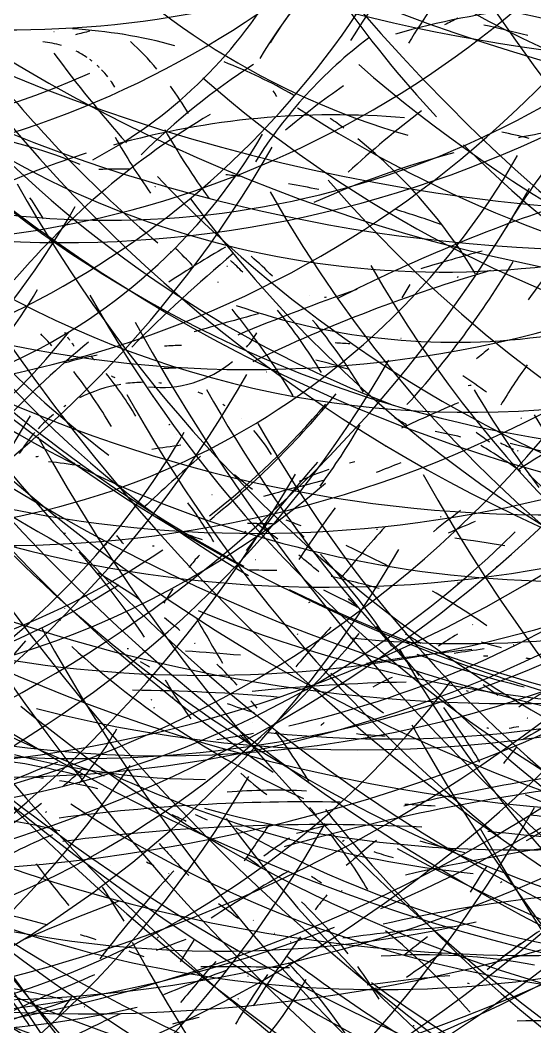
# Model space of a CAD drawing. Extents: x -1.31 to 1.29, y 0 to 2.6.
# Drawn here: x -0.4439 to -0.2148, y 1.565 to 2.0132 of the extents above; entities that cross this region are included whole.
import ezdxf

# ---------------------------------------------------------------- set-up
doc = ezdxf.new("R2010")
doc.units = 0

msp = doc.modelspace()

# ---------------------------------------------------------------- linework, layer by layer
at = {"layer": 'drawinglayer'}
for centre, radius, start, end in [((0.355761567564, 2.95352821011), 0.967067596164, 208.578924362, 333.68070659), ((0.100546888598, 2.91805831646), 0.925441770563, 216.485741935, 333.128432572), ((0.179291518188, 2.92835484551), 0.984033051492, 208.177853905, 333.450033782), ((0.395701840367, 2.89090625945), 0.902503595541, 208.86540326, 295.685583364), ((-0.0192372873593, 2.82883394557), 0.819874866026, 235.221461836, 332.581830835), ((0.43285728681, 2.84535969147), 0.922180592325, 208.86540326, 333.65899149), ((0.0294605314988, 2.82344750511), 0.86259996519, 223.819601712, 332.803966572), ((-0.0469756236087, 2.79002958878), 0.793162518436, 230.0075459, 332.447357641), ((0.352610316682, 2.84239165285), 0.968899718769, 208.521628582, 333.681623323), ((0.176506691828, 2.79629544809), 0.870441449942, 208.578924362, 333.074689131), ((-0.114727517565, 2.72689464379), 0.733252109231, 236.138194308, 332.135152938), ((0.177972389912, 2.76240117989), 0.834348634611, 210.698868204, 332.959811093), ((-0.136236636956, 2.74928318203), 0.822110055605, 208.177853905, 332.389317016), ((0.358216611856, 2.76060569973), 0.895614814543, 208.80810748, 333.45318505), ((0.378846312395, 2.72942297299), 0.803019338054, 209.151882157, 259.829769953), ((0.346234530015, 2.68131143336), 0.841750409937, 208.979994819, 333.259811794), ((-0.178851808763, 2.6334563909), 0.722699083023, 224.679038405, 331.989564362), ((-0.0669091175581, 2.62755695611), 0.738491979883, 208.578924362, 332.234675707), ((0.420288925735, 2.66779036853), 0.891474217455, 208.922699039, 333.539816269), ((-0.448870038383, 2.46596374229), 0.457114590108, 230.695095254, 330.640306051), ((0.483423870725, 2.61132434983), 0.859045647335, 209.151882157, 333.536550409), ((0.243855518811, 2.87749512197), 0.899792054084, 228.460559853, 295.166540898), ((0.343229848941, 2.56632741863), 0.839698432619, 208.979994819, 333.248295342), ((-0.424466165276, 2.4201973196), 0.506068906131, 208.693515921, 330.84422173), ((-0.0202632760184, 2.43335195991), 0.548574150582, 236.825743662, 331.699705014), ((0.104724128139, 2.4478257285), 0.603977538177, 228.80433453, 332.09263947), ((-0.0223152533368, 2.48978133617), 0.703828220184, 208.750811701, 332.198292887), ((-0.576055989667, 2.36798182534), 0.424905874701, 210.641572424, 330.300427487), ((-0.508157525902, 2.3559264586), 0.442127827194, 208.750811701, 330.482398882), ((0.000952703754935, 2.40117988696), 0.550662770353, 228.689742971, 331.743249806), ((-0.302263587479, 1.74784496579), 0.410908457994, 108.506536783, 148.174009221), ((-0.342277145187, 2.37171935546), 0.514093603144, 208.80810748, 331.019203041), ((-0.0251733646016, 2.49802588789), 0.811630314301, 208.407037023, 332.544875057), ((-0.404459386422, 2.31719538672), 0.393136868719, 213.047995164, 330.513911561), ((0.480272619844, 2.50018779257), 0.86087776994, 209.151882157, 333.537409846), ((-0.20827569781, 2.39689272006), 0.603977538177, 219.866192926, 331.550506804), ((-0.255654388392, 2.29667561353), 0.395665197915, 219.293235131, 330.792025275), ((-0.129347855959, 2.34328481262), 0.522997719007, 215.167939006, 331.427034399), ((-0.540952520543, 2.30766834917), 0.46147504191, 208.636220141, 330.485034488), ((0.06295173273, 2.39524380972), 0.667112483167, 209.037290598, 332.224878129), ((-0.222786108846, 2.41543380083), 0.706539761641, 233.846363127, 331.859846718), ((-0.104540915878, 1.88913826113), 0.223995309766, 120.252171583, 149.117155048), ((-0.144407903777, 1.88045399998), 0.224838086165, 118.18952352, 149.041008957), ((-0.112345758178, 1.86546723707), 0.259721700576, 126.153636873, 147.995418277), ((-0.14462775849, 2.42514405064), 0.765277612378, 218.491094218, 332.188380717), ((-0.339528961278, 2.33328142319), 0.548574150582, 225.767658216, 331.13637291), ((0.00403066973242, 2.42437455915), 0.741643230765, 208.693515921, 287.82901419), ((0.0533147678243, 1.80749887782), 0.37858981523, 137.154426539, 148.934496103), ((-0.179731227614, 2.28245834211), 0.333336386871, 221.69965787, 254.050688449), ((0.00414059708876, 2.46764929509), 0.514093603144, 232.872334876, 262.782851725), ((-0.451544937387, 2.29843445123), 0.519150261536, 208.578924362, 330.837632715), ((-0.307173676062, 2.31140587928), 0.550662770353, 212.761516266, 331.201346324), ((-0.61617947473, 2.2319650431), 0.387823713163, 211.672896456, 330.104475921), ((0.0500535895862, 2.38659619102), 0.762675998278, 208.693515921, 332.512732125), ((-0.507644531572, 2.13376327144), 0.206480217656, 297.731157284, 329.721281747), ((-0.504126856169, 2.36475728956), 0.730650495131, 207.834079228, 331.438780034), ((-0.0167822430677, 2.40242573033), 0.827606423422, 208.349741244, 332.611395457), ((-0.0429815963284, 2.33155922794), 0.637212242243, 208.922699039, 241.782344252), ((0.102342368751, 2.30609272373), 0.493097478083, 214.70957277, 222.954664625), ((-0.199041799877, 2.25647884356), 0.493097478083, 236.424673205, 331.20736238), ((-0.180244221943, 1.67115231351), 0.349422423349, 96.2452399669, 106.031530995), ((-0.0809431767174, 1.67126224087), 0.381741066112, 116.126875458, 117.116660049), ((-0.309592077902, 1.7472220441), 0.286727187783, 114.561096395, 114.579889411), ((-0.434322984894, 1.78474391506), 0.224984655973, 74.70202687, 86.4928680402), ((-0.319229042808, 1.62102543902), 0.398376739371, 103.579099745, 104.531584783), ((-0.319229042808, 1.62102543902), 0.398376739371, 75.2749846651, 78.1714582069), ((-0.437071168803, 1.96256973517), 0.0410029039143, 73.5561112797, 85.4473919514), ((-0.492364629041, 1.89877522604), 0.143308630214, 49.0032654766, 49.0335176481), ((-0.492364629041, 1.89877522604), 0.143308630214, 40.2672633826, 47.0564694803), ((-0.165220816577, 1.84164964319), 0.20497787712, 127.070369345, 148.061709494), ((-0.362320566492, 2.26637230563), 0.544873262919, 235.794419631, 331.083374314), ((-0.437071168803, 1.96256973517), 0.0410029039143, 55.7944196307, 63.6590675098), ((-0.522154942609, 2.28040636479), 0.600643075035, 208.235149685, 330.976059319), ((-0.538607403607, 2.26300120004), 0.300944459203, 242.784504731, 294.69448097), ((-0.0126782884311, 2.34918424741), 0.571145901084, 218.319206879, 229.637300573), ((0.0296803862114, 2.33621281936), 0.569460348287, 216.371150376, 221.540261012), ((-0.437071168803, 1.96256973517), 0.0410029039143, 51.8983066238, 53.8202935476), ((-0.434322984894, 1.78474391506), 0.224984655973, 60.0916030942, 68.8374027664), ((0.196000476352, 2.38699925799), 0.877586728104, 208.578924362, 333.130094149), ((-0.437071168803, 1.96256973517), 0.0410029039143, 45.996841334, 47.9337251604), ((-0.437071168803, 1.96256973517), 0.0410029039143, 38.1473195407, 44.0155532784), ((-0.171633245697, 1.73311470004), 0.310031787327, 122.887777441, 134.77854245), ((-0.0945741689034, 2.31987028572), 0.512041625826, 255.160393106, 320.194998966), ((-0.437071168803, 1.96256973517), 0.0410029039143, 30.3550935269, 35.2154372072), ((-0.292993047095, 2.25952016709), 0.571145901084, 255.446872004, 331.29330605), ((-0.492364629041, 1.89877522604), 0.143308630214, 30.5269808654, 36.3661083472), ((-0.479503128349, 1.8903841045), 0.174198217345, 30.6415724244, 31.6296954379), ((-0.0809431767174, 1.67126224087), 0.381741066112, 125.007721282, 129.89797336), ((0.0309628720354, 1.76616619184), 0.30123759882, 134.346933343, 149.1286715), ((-0.214504914669, 2.31488691223), 0.718118776509, 208.349741244, 331.91221506), ((0.164121543014, 2.41001071792), 0.964905691489, 208.235149685, 333.362543127), ((-0.0144004836804, 1.64088564807), 0.41603840129, 127.070369345, 132.944561844), ((-0.77311909713, 2.20928336524), 0.508633877779, 208.063262346, 330.20548838), ((-0.243745591455, 2.27410386303), 0.435495543362, 237.398701457, 315.501844371), ((-0.180244221943, 1.67115231351), 0.349422423349, 120.825129378, 139.624963256), ((-0.304132352537, 1.60611196101), 0.36488553814, 85.0725629619, 105.596083071), ((-0.434322984894, 1.78474391506), 0.224984655973, 53.2734053321, 55.181068311), ((-0.415268909795, 2.3091706897), 0.738345410075, 207.948670787, 331.623845402), ((0.0951238056851, 2.36922766872), 0.88810311186, 224.965517303, 332.997225237), ((-0.502294733564, 1.74172567628), 0.223995309766, 67.6546459899, 91.1802357622), ((-0.0793309088244, 2.13621831573), 0.345868105494, 209.782135732, 215.826496696), ((-0.304132352537, 1.60611196101), 0.36488553814, 76.2490129169, 78.1991320684), ((-0.138288614274, 1.53792035763), 0.43113509156, 97.3338597777, 101.212039206), ((-0.0945741689034, 2.31987028572), 0.512041625826, 224.449855287, 249.024874557), ((-0.552788032575, 2.08861977044), 0.250890869617, 293.4912696, 329.779436963), ((-0.108461658254, 2.12885318285), 0.337770123577, 209.782135732, 214.781880044), ((-0.434322984894, 1.78474391506), 0.224984655973, 30.8707555425, 51.2883930509), ((-0.304132352537, 1.60611196101), 0.36488553814, 107.589804311, 142.295576835), ((0.295045024413, 2.38934437493), 0.907670181289, 208.636220141, 327.316577881), ((-0.138288614274, 1.53792035763), 0.43113509156, 105.126085791, 113.918581524), ((0.102342368751, 2.30609272373), 0.493097478083, 224.965517303, 296.109113766), ((-0.511491989044, 2.11888643588), 0.333336386871, 264.041238931, 330.122982457), ((-0.397717175233, 1.53081172192), 0.41603840129, 89.5989295434, 91.5325475104), ((-0.10267215082, 2.21455987835), 0.497128147816, 213.277178282, 232.623499305), ((0.0296803862114, 2.33621281936), 0.569460348287, 223.590418594, 247.309610806), ((-0.397717175233, 1.53081172192), 0.41603840129, 82.7807317814, 83.7433008772), ((0.131399833277, 2.31910079423), 0.578107966985, 220.725629619, 306.616815954), ((-0.729148154595, 2.22749466394), 0.587964786604, 221.69965787, 330.551096522), ((-0.636039683776, 2.23753469582), 0.618341379405, 232.815039096, 330.825199531), ((-0.455172540146, 2.24116229858), 0.565063254033, 212.417741589, 326.802921218), ((0.103111860246, 2.24691516356), 0.628161556571, 209.209177937, 313.829094088), ((-0.513983675788, 1.7143171221), 0.259721700576, 59.8719883713, 59.9197157556), ((0.158258750676, 2.21434002363), 0.563927338017, 209.495656834, 297.437229935), ((-0.397717175233, 1.53081172192), 0.41603840129, 77.9678863023, 79.857386519), ((0.0712695693596, 2.26992662349), 0.715480519956, 240.951039787, 332.395447664), ((-0.547108452498, 1.85802881929), 0.13180290025, 30.4123893064, 35.2526794639), ((0.095746727371, 2.27674211958), 0.576935408518, 216.485741935, 287.965951103), ((0.0312560116523, 1.23096653628), 0.73808891291, 108.334649444, 116.901113327), ((-0.769711349083, 2.13354341673), 0.405155593012, 211.329121779, 329.871052915), ((0.133378525691, 2.29165559759), 0.753918452223, 208.86540326, 246.353000471), ((-0.397717175233, 1.53081172192), 0.41603840129, 70.1756602885, 73.0689252665), ((-0.616765753964, 2.24149208065), 0.675686816962, 207.834079228, 331.051002198), ((0.106079898867, 2.3412328353), 0.926614329031, 208.235149685, 333.141381418), ((0.257559795902, 2.36658941216), 0.995978490881, 208.292445464, 333.616535317), ((0.0712695693596, 2.26992662349), 0.715480519956, 208.86540326, 235.766401995), ((-0.27972847943, 2.18920330148), 0.496028874252, 263.754760033, 326.944785568), ((0.0815294559512, 1.67987321712), 0.36488553814, 139.217074602, 145.093157861), ((-0.507754458928, 2.25153211253), 0.730357355514, 207.834079228, 331.431159695), ((-0.469609666279, 2.2137537444), 0.637029029983, 208.177853905, 331.191606041), ((-0.579390452809, 2.2432142759), 0.687265831829, 252.238308351, 331.157916123), ((0.040563194489, 1.44103771424), 0.609070839021, 129.763270982, 135.541149276), ((0.383060194388, 2.30631257844), 0.885757994925, 208.86540326, 333.461378346), ((-0.138288614274, 1.53792035763), 0.43113509156, 119.793805347, 123.727561681), ((-0.458103936315, 1.53685772652), 0.381741066112, 77.6854181093, 77.7387031842), ((-0.591042752581, 1.68522301512), 0.313073110853, 44.3352637281, 46.2446455803), ((-0.0103331714958, 1.07039931112), 0.870331522585, 105.183381571, 107.048473786), ((-0.0268955598509, 2.21155519727), 0.653664703242, 230.408616356, 332.027723352), ((-0.502294733564, 1.74172567628), 0.223995309766, 45.3092919798, 47.2225126493), ((-0.513983675788, 1.7143171221), 0.259721700576, 45.3665877593, 48.2444401727), ((-0.564220477634, 2.10844333703), 0.395665197915, 317.670088555, 329.182128462), ((-0.458103936315, 1.53685772652), 0.381741066112, 73.8028842021, 73.8425901773), ((-0.0452167859073, 1.25068017552), 0.677995291445, 106.214705602, 115.794559937), ((0.170973681559, 2.16527578026), 0.527944450043, 209.667544173, 280.963089044), ((-0.51072249755, 1.42447532589), 0.496761723295, 71.8146060614, 71.8372378944), ((0.0862563322738, 1.29578703407), 0.690014015738, 119.067180271, 119.106255993), ((-0.547401592115, 2.23431016004), 0.731786411147, 207.776783449, 331.364180929), ((-0.645383509064, 2.01617764261), 0.242719602796, 315.951215169, 329.57815689), ((-0.0103331714958, 1.07039931112), 0.870331522585, 109.022198798, 112.757081482), ((-0.580159944303, 2.07385286223), 0.357520405266, 328.957357119, 330.073249721), ((-0.145433892436, 2.28531645338), 0.578107966985, 223.132052358, 241.552072514), ((-0.0572355102003, 2.23130547896), 0.739884393064, 233.216109553, 332.25581785), ((0.104137848905, 2.18117860447), 0.592911517639, 209.323769496, 262.076967722), ((-0.458103936315, 1.53685772652), 0.381741066112, 67.9888522718, 67.998420667), ((-0.103111860246, 0.996821267279), 0.916171230179, 102.904499237, 102.94884617), ((0.00784148475216, 2.30554308694), 0.928812876158, 208.063262346, 332.984849348), ((-0.103111860246, 0.996821267279), 0.916171230179, 104.839606894, 106.70005815), ((-0.591042752581, 1.68522301512), 0.313073110853, 30.8707555425, 39.5168605584), ((-0.25059773, 2.16498264064), 0.295228236674, 250.805913863, 278.261879518), ((-0.502294733564, 1.74172567628), 0.223995309766, 30.7561639835, 39.47434709), ((-0.417027747497, 2.20745124264), 0.522997719007, 225.595770877, 321.539043362), ((-0.585070032887, 2.14222767788), 0.488993523447, 258.598139877, 327.344652813), ((-0.109231149749, 2.16655826608), 0.463453734324, 218.433798438, 239.824604762), ((-0.513983675788, 1.7143171221), 0.259721700576, 30.8707555425, 39.544247941), ((-0.666452919029, 2.06938248308), 0.312670043879, 229.491883884, 321.383829096), ((0.0802469701272, 2.32353453093), 0.995062429578, 208.005966567, 333.323295518), ((-0.592838232735, 1.72021655689), 0.220257779651, 42.2153198861, 44.0871730028), ((-0.381228071783, 1.89925157792), 0.0496138801609, 210.183206188, 211.139759227), ((-0.381228071783, 1.89925157792), 0.0496138801609, 320.248398633, 329.457893049), ((-0.380128798219, 2.19777763528), 0.512041625826, 234.820391379, 320.552467335), ((-0.138288614274, 1.53792035763), 0.43113509156, 129.648679423, 143.460686511), ((-0.381228071783, 1.89925157792), 0.0496138801609, 213.105290944, 215.067843279), ((-0.381228071783, 1.89925157792), 0.0496138801609, 217.05869973, 219.000224514), ((-0.325824684188, 1.45924901294), 0.41083517309, 85.9892954341, 86.911299118), ((-0.458103936315, 1.53685772652), 0.381741066112, 61.2183818941, 61.2375186844), ((-0.365618387182, 1.64902027244), 0.219451645704, 91.6615776059, 93.6398862809), ((-0.365618387182, 1.64902027244), 0.219451645704, 86.7341405678, 86.7343124551), ((0.0240008061339, 1.54818024422), 0.41083517309, 129.133017407, 130.115525435), ((-0.696060020337, 2.09968579097), 0.479393200993, 264.327717828, 330.254533567), ((0.303802570468, 2.30836455576), 0.935811584511, 208.578924362, 302.735256075), ((-0.365618387182, 1.64902027244), 0.219451645704, 101.573747462, 105.524234163), ((-0.524243562379, 1.75905755613), 0.15312880738, 42.1580241066, 43.1148636244), ((-0.381228071783, 1.89925157792), 0.0496138801609, 263.640168474, 310.067225092), ((-0.365618387182, 1.64902027244), 0.219451645704, 72.0091252329, 75.9184735648), ((-0.798035964567, 2.11588175481), 0.524353489736, 218.777573115, 330.210415817), ((-0.592838232735, 1.72021655689), 0.220257779651, 30.5842766449, 38.3013878918), ((-0.524243562379, 1.75905755613), 0.15312880738, 30.5269808654, 39.2353090978), ((-0.365288605113, 1.61047241281), 0.2479961159, 91.6615776059, 93.6346150692), ((-0.365288605113, 1.61047241281), 0.2479961159, 82.8102391078, 82.8380275609), ((-0.0169288128762, 1.71479347398), 0.2479961159, 144.259103199, 149.20401545), ((-0.388226780136, 1.78668596502), 0.0652602072131, 99.5683951787, 116.649011897), ((-0.381228071783, 1.89925157792), 0.0496138801609, 243.701237203, 245.679373991), ((-0.388226780136, 1.78668596502), 0.0652602072131, 90.6302535746, 97.5872790105), ((-0.388226780136, 1.78668596502), 0.0652602072131, 83.640168474, 84.6340783613), ((-0.458103936315, 1.53685772652), 0.381741066112, 54.4766167019, 56.3889779347), ((0.199041799877, 2.17949305168), 0.682172530986, 209.209177937, 231.014576521), ((-0.388226780136, 1.78668596502), 0.0652602072131, 66.8525050767, 68.7853209028), ((0.177019686157, 2.15157150316), 0.617352033198, 209.381065275, 246.707317571), ((-0.608154777718, 2.09624140047), 0.393979645118, 309.133017407, 320.712265264), ((-0.19354543206, 0.942956862673), 0.90891602466, 93.1281203783, 93.2085636527), ((0.119564321244, 2.05637441258), 0.416771250332, 209.896727291, 217.064773083), ((-0.0689977373286, 2.18275422991), 0.724751060341, 236.310081646, 332.186203478), ((-0.416441468263, 1.08355395143), 0.762932495443, 87.6198187275, 87.65087304), ((-0.580159944303, 2.07385286223), 0.357520405266, 308.101693376, 319.628744778), ((-0.388226780136, 1.78668596502), 0.0652602072131, 56.9976310005, 57.9430113624), ((0.0909465661442, 1.04823062759), 0.864212233083, 113.147494923, 114.985371643), ((0.338796112236, 2.26648223299), 0.959152826507, 208.578924362, 333.627707994), ((-0.388226780136, 1.78668596502), 0.0652602072131, 128.731946951, 136.876140938), ((-0.388226780136, 1.78668596502), 0.0652602072131, 122.715890102, 123.710372947), ((0.22077077398, 2.08752049687), 0.50240466092, 209.839431511, 312.807395748), ((-0.868132975459, 2.08484559787), 0.495259382758, 218.662981556, 329.980201375), ((-0.19354543206, 0.942956862673), 0.90891602466, 101.659920314, 101.688339021), ((-0.388226780136, 1.78668596502), 0.0652602072131, 49.0908134277, 49.0998661608), ((0.167162866539, 2.11939943021), 0.580416441468, 209.495656834, 249.845407415), ((-0.5480245138, 1.98085431877), 0.295228236674, 323.628849624, 329.931499962), ((-0.108461658254, 2.12885318285), 0.337770123577, 240.034307315, 241.072678727), ((-0.365618387182, 1.64902027244), 0.219451645704, 57.3205500138, 57.3414056775), ((0.0283246154833, 1.43008162106), 0.457554299534, 117.387382607, 123.185944677), ((-0.458103936315, 1.53685772652), 0.381741066112, 51.5637565672, 51.6118277262), ((-0.100693458406, 2.20477634363), 0.811666956753, 214.365798093, 332.416131441), ((-0.242609675439, 2.10642800216), 0.578840816027, 227.944897837, 331.407954905), ((-0.674697470755, 2.00602768337), 0.351291188406, 307.815214479, 329.875120915), ((-0.388226780136, 1.78668596502), 0.0652602072131, 138.873299925, 149.082834876), ((-0.135833569983, 2.09624140047), 0.517757848355, 236.539264764, 329.350749941), ((-0.538717330964, 1.56587854859), 0.310031787327, 57.9512619547, 57.9716592522), ((-0.388226780136, 1.78668596502), 0.0652602072131, 30.4696850859, 42.2365193245), ((-0.416441468263, 1.08355395143), 0.762932495443, 77.2230411686, 78.1017292432), ((-0.365618387182, 1.64902027244), 0.219451645704, 53.4452926707, 55.3677379607), ((-0.811520386944, 2.09048853549), 0.564183835182, 207.834079228, 330.316985967), ((-0.564220477634, 2.10844333703), 0.395665197915, 225.538475098, 310.377080668), ((0.286763830236, 2.22698166961), 0.82566437346, 208.922699039, 322.988053626), ((-0.0793309088244, 2.13621831573), 0.345868105494, 244.15960344, 245.221007755), ((-0.638348158259, 2.1217811896), 0.615519910592, 218.834868895, 330.811563136), ((-0.259685058124, 0.994915859769), 0.836657109094, 97.7349302343, 98.6275984791), ((0.0240008061339, 1.54818024422), 0.41083517309, 137.956567452, 137.962182439), ((-0.365288605113, 1.61047241281), 0.2479961159, 54.4766167019, 59.3262460714), ((-0.416441468263, 1.08355395143), 0.762932495443, 75.2514360998, 75.2749846651), ((-0.226780136127, 2.07638119143), 0.54403048652, 232.127489742, 331.322985263), ((-0.19354543206, 0.942956862673), 0.90891602466, 105.460292073, 105.527156248), ((-0.480345904748, 1.3882725832), 0.43113509156, 81.5775204116, 83.4627234449), ((-0.0452167859073, 1.25068017552), 0.677995291445, 123.520265551, 123.575326795), ((0.0862563322738, 1.29578703407), 0.690014015738, 130.680003454, 133.518665554), ((0.141842932129, 1.41886903072), 0.602951549518, 138.758708366, 143.560839534), ((-0.261627108086, 1.68284125574), 0.137848904849, 103.980170201, 104.964740876), ((-0.000512994329581, 1.1055394227), 0.761540082262, 111.084846861, 111.975223274), ((-0.619587222777, 2.12625156875), 0.673414984931, 207.834079228, 331.038167944), ((0.254225332759, 2.25515971529), 0.997517473869, 208.292445464, 333.616076951), ((-0.538717330964, 1.56587854859), 0.310031787327, 50.2367290179, 52.1555646738), ((-0.261627108086, 1.68284125574), 0.137848904849, 108.964903019, 114.939592315), ((0.436521532021, 2.20386028233), 0.80364225974, 209.266473716, 328.279949118), ((-0.365618387182, 1.64902027244), 0.219451645704, 30.9853471015, 47.5629068754), ((-0.0565393036102, 2.20411677949), 0.859118932239, 235.049574497, 332.647148024), ((-0.108351730898, 0.998763317241), 0.833908925185, 103.922874422, 105.809968216), ((-0.538424191347, 1.50234053663), 0.349422423349, 58.989576071, 59.0029832834), ((-0.354222584575, 2.09587497595), 0.497128147816, 216.829516612, 283.168289005), ((-0.164854392056, 2.1400657732), 0.725703764096, 232.929630655, 332.023655351), ((-0.125537040939, 2.16333373029), 0.78231635261, 237.05492678, 332.277074584), ((-0.534063739545, 1.67653875397), 0.20497787712, 30.6415724244, 36.4527395658), ((-0.261627108086, 1.68284125574), 0.137848904849, 121.913749189, 121.941079276), ((-0.655643395656, 2.1252255801), 0.682502313055, 216.657629273, 331.002128898), ((0.0240008061339, 1.54818024422), 0.41083517309, 142.884004491, 146.812718796), ((0.0283246154833, 1.43008162106), 0.457554299534, 127.127665124, 129.044151653), ((0.0889678737301, 2.19176827313), 0.881763967645, 208.349741244, 332.966285516), ((-0.345428396068, 1.09623223986), 0.692835484551, 88.8540844097, 89.7697855579), ((-0.538424191347, 1.50234053663), 0.349422423349, 53.2161095526, 55.1312782786), ((-0.480345904748, 1.3882725832), 0.43113509156, 67.998420667, 68.9465512264), ((-0.10717917243, 0.858532653005), 0.945375264513, 99.084188546, 99.1100289426), ((0.0832516512005, 1.03082546284), 0.82566437346, 113.147494923, 114.064227395), ((-0.530106354717, 2.09470241749), 0.435495543362, 279.339212061, 314.749035124), ((-0.345428396068, 1.09623223986), 0.692835484551, 96.486627086, 96.5317188645), ((-0.636369465845, 1.59039234906), 0.304718631771, 38.4910942177, 39.3953935058), ((-0.524646629352, 1.31513424878), 0.493976896934, 70.8632096426, 71.7658473531), ((-0.000512994329581, 1.1055394227), 0.761540082262, 116.767041202, 116.814424812), ((-0.538717330964, 1.56587854859), 0.310031787327, 44.4498552871, 45.4042883822), ((0.172989016425, 1.37621721646), 0.612991581397, 137.841975893, 140.690607459), ((-0.345428396068, 1.09623223986), 0.692835484551, 84.982092926, 85.0152671824), ((0.0862563322738, 1.29578703407), 0.690014015738, 135.451710564, 135.492848933), ((-0.480345904748, 1.3882725832), 0.43113509156, 62.2115469362, 65.0878523635), ((-0.345428396068, 1.09623223986), 0.692835484551, 80.2597174828, 82.1128921753), ((-0.702509091908, 2.02134422836), 0.491814992259, 245.993068384, 330.283296048), ((-0.580159944303, 2.07385286223), 0.357520405266, 245.591997927, 303.990606605), ((-0.688071965776, 1.53850663686), 0.360231946722, 33.7355445182, 41.3393247131), ((-0.024660370272, 2.18110531957), 0.771799968854, 240.492673551, 328.311862867), ((-0.460155913634, 1.09802772002), 0.685177212059, 83.6310011493, 83.6974642536), ((-0.261627108086, 1.68284125574), 0.137848904849, 138.013863232, 141.024469966), ((-0.538424191347, 1.50234053663), 0.349422423349, 49.3772923252, 51.2767047119), ((-0.538717330964, 1.56587854859), 0.310031787327, 32.933403605, 42.5134871227), ((-0.283392724641, 2.09528869672), 0.513690536171, 218.892164674, 312.495706707), ((0.00223518957889, 2.22914357429), 0.638677940328, 225.366587759, 259.593711342), ((-0.541868581845, 1.53905627365), 0.263789012761, 61.7350179379, 61.7531807001), ((-0.524646629352, 1.31513424878), 0.493976896934, 67.9211286604, 67.9411248875), ((-0.541868581845, 1.53905627365), 0.263789012761, 54.9922787175, 59.795154731), ((-0.345831463042, 0.954719089801), 0.813572364263, 88.8540844097, 89.7700720368), ((-0.0536079074412, 0.871650650862), 0.915694878301, 101.174052104, 101.229972785), ((-0.608154777718, 2.09624140047), 0.393979645118, 272.864788976, 301.893523779), ((-0.22318917582, 2.16941637734), 0.525635975559, 254.70202687, 309.584966516), ((-0.425199014318, 2.14226432033), 0.45454961846, 282.834254611, 303.632909053), ((-0.460155913634, 1.09802772002), 0.685177212059, 75.1030973266, 76.9462452578), ((-0.345831463042, 0.954719089801), 0.813572364263, 83.117344486, 83.1818022379), ((-0.357483762813, 2.05241702775), 0.608484559787, 218.491094218, 331.29995236), ((-0.186913148228, 2.09363978637), 0.715846944478, 243.185575188, 331.952952359), ((-0.261627108086, 1.68284125574), 0.137848904849, 146.035272364, 149.092918933), ((-0.0429815963284, 2.33155922794), 0.637212242243, 243.815828763, 264.632416784), ((-0.524646629352, 1.31513424878), 0.493976896934, 62.2115469362, 64.0810509259), ((-0.246933484789, 2.20767109735), 0.47206471057, 263.926647372, 288.703748856), ((-0.480345904748, 1.3882725832), 0.43113509156, 55.5079407331, 59.3070519853), ((0.0832516512005, 1.03082546284), 0.82566437346, 118.832267575, 118.877072875), ((-0.538424191347, 1.50234053663), 0.349422423349, 45.5384750978, 46.4628852045), ((-0.268735743796, 1.93442833194), 0.240227916052, 229.706284691, 229.721067002), ((-0.145433892436, 2.28531645338), 0.578107966985, 247.711941769, 272.571434585), ((-0.566785449282, 2.06963898024), 0.690197227998, 207.834079228, 331.190689309), ((-0.543480849738, 1.47372278153), 0.296510722498, 66.6309995931, 66.6806177382), ((-0.541868581845, 1.53905627365), 0.263789012761, 50.1221374589, 52.0484788619), ((0.187902494435, 2.05769354085), 0.634610628143, 209.323769496, 211.406814856), ((-0.0179181590832, 1.42520817493), 0.389948975385, 125.141564223, 125.179608621), ((-0.217289741029, 2.11339006806), 0.802066634299, 208.063262346, 332.183224097), ((-0.609107481473, 1.99833276843), 0.408196916538, 285.24067735, 320.751340986), ((0.297097001731, 2.14567206837), 0.835118126105, 208.86540326, 259.502553757), ((0.0283246154833, 1.43008162106), 0.457554299534, 136.867947642, 139.810658877), ((0.172989016425, 1.37621721646), 0.612991581397, 143.597222354, 143.628849624), ((-0.538424191347, 1.50234053663), 0.349422423349, 38.8348688948, 43.5764384242), ((-0.524646629352, 1.31513424878), 0.493976896934, 58.3727297088, 59.2864255047), ((0.0741276806244, 1.22411439774), 0.608777699404, 122.085636527, 123.031704439), ((-0.428386907652, 2.0681366397), 0.60108278446, 213.334474062, 323.834541473), ((-0.793125875984, 2.03830968368), 0.463343806968, 290.912959522, 319.410562449), ((-0.541868581845, 1.53905627365), 0.263789012761, 48.1817012941, 48.231376735), ((-0.10267215082, 2.21455987835), 0.497128147816, 254.129069075, 255.187322122), ((-0.480345904748, 1.3882725832), 0.43113509156, 53.5330698049, 53.5598842297), ((0.267196760807, 2.17428982347), 0.925148630946, 208.521628582, 249.750411013), ((-0.159687806308, 2.02035488215), 0.387384003738, 227.60112316, 245.90895818), ((-0.41464598811, 0.967397378233), 0.766120388776, 88.5798095132, 88.6249012917), ((-0.41464598811, 0.967397378233), 0.766120388776, 84.8433798438, 86.6733497457), ((-0.137848904849, 0.764581405788), 0.974102946969, 96.1879441874, 98.9660446487), ((0.19145681229, 1.99847933824), 0.53673863855, 209.667544173, 240.654877903), ((-0.109231149749, 2.16655826608), 0.463453734324, 250.061068729, 256.222886041), ((-0.116999349596, 0.896933942819), 0.844938303271, 98.1932964704, 99.1052160971), ((-0.233522347315, 1.62021930508), 0.109890713887, 91.1459155903, 92.1473312246), ((-0.543480849738, 1.47372278153), 0.296510722498, 57.9716592522, 58.8797400617), ((-0.541868581845, 1.53905627365), 0.263789012761, 42.4445030041, 45.2839672453), ((-0.180244221943, 1.98081767632), 0.525709260464, 252.811266146, 331.346018167), ((-0.233522347315, 1.62021930508), 0.109890713887, 103.093976379, 103.120733508), ((-0.233522347315, 1.62021930508), 0.109890713887, 98.1142282946, 98.1360006909), ((-0.233522347315, 1.62021930508), 0.109890713887, 81.2337457345, 82.2226708889), ((-0.79722983062, 1.95436182589), 0.486245339538, 208.120558126, 325.83725815), ((-0.22318917582, 2.16941637734), 0.525635975559, 238.315433929, 249.590842267), ((0.246127350842, 2.27128239422), 0.915291811328, 216.829516612, 245.437757689), ((-0.0469023387045, 2.04094794024), 0.41032217876, 230.924278372, 235.01748886), ((-0.233522347315, 1.62021930508), 0.109890713887, 111.075736832, 111.084846861), ((-0.570229839781, 1.95868563524), 0.398413381824, 287.417916972, 322.906235253), ((-0.230554308694, 1.80566675522), 0.171926385314, 210.068614629, 217.008852402), ((-0.256167382721, 0.88099447615), 0.837609812849, 91.0886198107, 95.7820608853), ((-0.233522347315, 1.62021930508), 0.109890713887, 114.064227395, 119.075430863), ((-0.524646629352, 1.31513424878), 0.493976896934, 53.5598842297, 54.4965556332), ((0.0254665042185, 1.29868178779), 0.4777809331, 118.304115079, 121.189931606), ((-0.399585940291, 0.91203063309), 0.802836125794, 84.9006756233, 89.5860952888), ((-0.41464598811, 0.967397378233), 0.766120388776, 77.159786628, 77.2230411686), ((0.0832516512005, 1.03082546284), 0.82566437346, 124.564309245, 124.606650826), ((-0.79722983062, 1.95436182589), 0.486245339538, 330.04597693, 330.085797496), ((-0.268735743796, 1.93442833194), 0.240227916052, 249.774589832, 252.823470147), ((-0.541868581845, 1.53905627365), 0.263789012761, 39.522418249, 40.4582875115), ((-0.268296034371, 1.99983510897), 0.618414664309, 235.90901119, 331.491377559), ((-0.137848904849, 0.764581405788), 0.974102946969, 104.637295496, 104.667719555), ((-0.538424191347, 1.50234053663), 0.349422423349, 31.0999386606, 35.8834487005), ((0.260747689235, 2.0940794958), 0.870368165038, 208.693515921, 333.212943847), ((0.0283246154833, 1.43008162106), 0.457554299534, 143.735534366, 143.743441183), ((-0.233522347315, 1.62021930508), 0.109890713887, 133.086426194, 134.123422507), ((0.433187068879, 2.092393943), 0.805144600277, 209.209177937, 312.093203856), ((-0.268735743796, 1.93442833194), 0.240227916052, 280.198648753, 281.221493009), ((0.0397204180904, 1.2460265841), 0.516951714409, 118.304115079, 120.189948366), ((-0.524646629352, 1.31513424878), 0.493976896934, 51.6243755019, 51.6691235057), ((-0.659270998415, 2.01196376061), 0.682209173438, 207.719487669, 330.994336672), ((-0.52581918782, 2.18649176003), 0.618304736953, 232.127489742, 291.03477035), ((-0.574993358556, 1.79998717514), 0.202009838498, 321.222426885, 329.580219538), ((-0.425199014318, 2.14226432033), 0.45454961846, 278.708958486, 280.806442382), ((-0.543480849738, 1.47372278153), 0.296510722498, 47.3146442628, 48.2530345396), ((-0.541868581845, 1.53905627365), 0.263789012761, 30.813459763, 36.6004480854), ((-0.268735743796, 1.93442833194), 0.240227916052, 263.926647372, 266.99122673), ((-0.52581918782, 2.18649176003), 0.618304736953, 293.090199144, 307.87262485), ((-0.399585940291, 0.91203063309), 0.802836125794, 78.1858394475, 78.2543651998), ((0.0940611745738, 2.15824042945), 0.846037576835, 213.620952959, 283.013017443), ((0.232093291683, 1.32030083453), 0.586022736642, 140.935947987, 141.859842432), ((-0.35949909768, 2.02101444629), 0.345868105494, 255.446872004, 269.702864087), ((0.493427260152, 2.0629334115), 0.839222080742, 209.209177937, 333.488880321), ((-0.116999349596, 0.896933942819), 0.844938303271, 111.543213097, 115.322671897), ((-0.502148163755, 1.34074732281), 0.346600954536, 75.6187593422, 81.4033412419), ((-0.0481848245285, 0.690856792137), 0.998140395555, 97.4484513367, 103.023903641), ((-0.745967040114, 1.90855876075), 0.465835493711, 256.993858051, 330.115648598), ((-0.46026584099, 1.47233036835), 0.205087804476, 82.4942528838, 83.4422688516), ((-0.566419024761, 1.84077022434), 0.220221137199, 309.935158321, 313.0537676), ((-0.190540750987, 2.1366213827), 0.505922336323, 244.560673896, 264.133886206), ((-0.230554308694, 1.80566675522), 0.171926385314, 228.002193617, 232.96744587), ((0.329379002043, 2.08777699404), 0.927347178073, 208.636220141, 333.509334914), ((-0.46026584099, 1.47233036835), 0.205087804476, 75.6187593422, 80.491708094), ((-0.0727719098962, 0.751573335288), 0.928886161062, 96.4171273055, 105.838386922), ((-0.783232413913, 1.92633035003), 0.546888597785, 207.948670787, 330.313032558), ((-0.33036834825, 1.41205353462), 0.258292644944, 86.9060279063, 94.7412830505), ((-0.0469023387045, 2.04094794024), 0.41032217876, 245.190927471, 262.644425122), ((-0.741093593983, 1.95941848428), 0.604014180629, 209.839431511, 330.582093539), ((-0.249645026245, 1.99378910437), 0.698881489149, 233.789067348, 331.78759674), ((-0.566419024761, 1.84077022434), 0.220221137199, 285.24067735, 306.846743918), ((-0.316590786255, 0.820754284877), 0.844425308942, 88.9686759688, 97.4783024378), ((-0.543480849738, 1.47372278153), 0.296510722498, 38.6629815563, 39.5773649015), ((-0.316590786255, 0.820754284877), 0.844425308942, 86.1038869931, 87.0223383387), ((-0.571585610509, 1.92098055202), 0.521861802992, 309.591383644, 330.626096697), ((-0.139864239715, 1.99910225992), 0.725886976356, 208.464332803, 332.06765851), ((-0.361148008025, 1.95853906543), 0.626182864157, 231.554531947, 331.351346674), ((0.0386577869791, 0.890265016535), 0.902943304966, 121.42799557, 121.455382953), ((-0.46026584099, 1.47233036835), 0.205087804476, 63.873124542, 65.7946530996), ((-0.502148163755, 1.34074732281), 0.346600954536, 65.878476825, 66.832165075), ((0.187902494435, 2.05769354085), 0.634610628143, 218.605685777, 234.215004173), ((-0.316590786255, 0.820754284877), 0.844425308942, 82.3223655452, 83.2287274814), ((-0.480565759461, 1.4410743567), 0.218059232524, 75.5614635627, 82.3932977203), ((-0.310031787327, 0.774035158433), 0.881031118602, 87.0779152448, 97.4843184947), ((0.182296199262, 2.05227045794), 0.66421772945, 216.428446155, 244.56686184), ((-0.0179181590832, 1.42520817493), 0.389948975385, 143.858032742, 146.793352823), ((-0.0481848245285, 0.690856792137), 0.998140395555, 104.954198453, 105.854601628), ((-0.230554308694, 1.80566675522), 0.171926385314, 240.951039787, 240.976765592), ((-0.0753735239962, 0.781290363951), 0.873775913084, 92.6356058576, 103.029117557), ((-0.458287148576, 2.07355972262), 0.488480529117, 299.39273489, 301.514053831), ((-0.684481005469, 1.96506142191), 0.672938633053, 207.719487669, 330.916930074), ((-0.33036834825, 1.41205353462), 0.258292644944, 112.574537128, 120.507252393), ((-0.111796121396, 2.07564834239), 0.48368036789, 240.779152448, 297.444162725), ((-0.543480849738, 1.47372278153), 0.296510722498, 30.928051322, 36.6878814449), ((-0.310031787327, 0.774035158433), 0.881031118602, 82.3796613248, 85.1579336733), ((-0.33036834825, 1.41205353462), 0.258292644944, 68.2422142088, 68.2848995645), ((0.0219854712677, 2.00522154943), 0.540146386596, 221.585066311, 223.651266712), ((0.183688612442, 0.917966710332), 0.890118446726, 124.778538164, 125.672065846), ((0.0850837738061, 0.921008033858), 0.822513122578, 117.888663382, 117.960340402), ((0.0397204180904, 1.2460265841), 0.516951714409, 128.961130069, 130.892799979), ((-0.159687806308, 2.02035488215), 0.387384003738, 254.071773295, 257.131367921), ((-0.46026584099, 1.47233036835), 0.205087804476, 53.1588137731, 55.0668778224), ((-0.593021444995, 1.89496441102), 0.516475362531, 301.111608276, 330.568743622), ((-0.230554308694, 1.80566675522), 0.171926385314, 251.035096981, 254.034416447), ((-0.0801370427709, 1.90181654956), 0.443813379991, 216.543037714, 219.58865217), ((0.0185777232212, 2.01071791724), 0.56396398047, 221.527770532, 221.528286194), ((0.395481985654, 2.03786997426), 0.901440964429, 208.86540326, 333.532081338), ((-0.480565759461, 1.4410743567), 0.218059232524, 63.8158287625, 64.7728401677), ((0.0969559282907, 1.42007823164), 0.397387393164, 147.009300616, 148.95707064), ((0.0741276806244, 1.22411439774), 0.608777699404, 137.612792775, 142.429763551), ((-0.480565759461, 1.4410743567), 0.218059232524, 61.8481198067, 61.8677722591), ((0.0850837738061, 0.921008033858), 0.822513122578, 119.851101126, 122.663349872), ((-0.502148163755, 1.34074732281), 0.346600954536, 56.2527858668, 57.1601791269), ((-0.706063409763, 1.42802964374), 0.359169315611, 30.813459763, 33.6678782025), ((0.235794179346, 0.965528613175), 0.810824180354, 125.022560889, 125.065017062), ((-0.552091825985, 1.17483029964), 0.451874719456, 74.5301395315, 86.1316181504), ((0.0956368000147, 1.29531068219), 0.519883110578, 140.821356428, 141.746855155), ((-0.0753735239962, 0.781290363951), 0.873775913084, 104.930306113, 104.954198453), ((-0.145360607532, 1.01752425272), 0.608777699404, 96.3025357464, 102.999782118), ((-0.0727719098962, 0.751573335288), 0.928886161062, 110.626480625, 113.433859229), ((-0.480565759461, 1.4410743567), 0.218059232524, 52.1274897419, 55.0347348901), ((-0.46026584099, 1.47233036835), 0.205087804476, 37.631657525, 46.3136296989), ((0.190101041562, 1.1107426509), 0.729917646089, 136.566170771, 136.581468744), ((-0.198418878191, 0.873409488563), 0.73808891291, 94.1252961249, 97.9288764479), ((-0.552091825985, 1.17483029964), 0.451874719456, 71.6653505558, 72.5938859586), ((0.183688612442, 0.917966710332), 0.890118446726, 129.477135859, 129.534087864), ((0.121982723084, 1.28087355606), 0.547438234567, 143.686145404, 147.575669396), ((0.0397204180904, 1.2460265841), 0.516951714409, 135.769530253, 135.779327831), ((-0.145360607532, 1.01752425272), 0.608777699404, 104.932483352, 104.954198453), ((-0.502148163755, 1.34074732281), 0.346600954536, 41.75695365, 50.4040326941), ((0.235794179346, 0.965528613175), 0.810824180354, 127.929806038, 128.833933438), ((0.126746241859, 1.10825096415), 0.603867610821, 124.205580369, 126.090611515), ((-0.0753735239962, 0.781290363951), 0.873775913084, 109.709748153, 110.640861865), ((0.217033243865, 1.22968405046), 0.693091981715, 147.353075293, 148.292382302), ((0.0956368000147, 1.29531068219), 0.519883110578, 143.699036954, 143.743441183), ((0.120626952356, 1.15071956615), 0.566125885144, 127.127665124, 129.055553514), ((-0.552091825985, 1.17483029964), 0.451874719456, 68.8005615802, 69.7036576568), ((0.107069245074, 2.16377343972), 0.713208687925, 232.700447537, 240.054933795), ((-0.264558504255, 1.3301210117), 0.266976906095, 79.2856892311, 93.9858381976), ((0.0479283273637, 1.13008986561), 0.557808048515, 123.059664779, 124.992537901), ((0.190101041562, 1.1107426509), 0.729917646089, 138.529525248, 140.415129351), ((-0.353709590246, 0.78854556947), 0.803239192767, 87.880056158, 90.6951123971), ((-0.480565759461, 1.4410743567), 0.218059232524, 30.813459763, 44.3536556733), ((-0.46026584099, 1.47233036835), 0.205087804476, 30.813459763, 35.6357017499), ((0.257926220423, 1.97880234145), 0.868023048102, 208.693515921, 333.200739845), ((-0.66421772945, 1.41652391378), 0.26950523529, 33.5063614001, 40.1998835459), ((-0.0753735239962, 0.781290363951), 0.873775913084, 112.574537128, 115.409417707), ((-0.145360607532, 1.01752425272), 0.608777699404, 109.824339712, 112.675778771), ((0.0397204180904, 1.2460265841), 0.516951714409, 138.699751009, 138.701412586), ((0.0956368000147, 1.29531068219), 0.519883110578, 145.691497687, 148.586023172), ((-0.495002885593, 2.03438894131), 0.47206471057, 288.85031146, 288.866354278), ((-0.184677958649, 0.835447908174), 0.755420792759, 95.1566201562, 97.9674365075), ((-0.533990454641, 1.12221173841), 0.467924113482, 76.5354918144, 81.3569316605), ((-0.509183514561, 1.69856086769), 0.223005963559, 290.569184845, 329.77147285), ((0.168555279719, 2.20759781245), 0.771873253758, 233.789067348, 255.912400212), ((-0.353709590246, 0.78854556947), 0.803239192767, 82.1365553323, 82.2077739862), ((0.0741276806244, 1.22411439774), 0.608777699404, 144.430990537, 145.353051517), ((-0.552091825985, 1.17483029964), 0.451874719456, 62.9716327472, 63.0136878493), ((-0.198418878191, 0.873409488563), 0.73808891291, 107.589804311, 113.297437978), ((-0.495002885593, 2.03438894131), 0.47206471057, 273.265859432, 282.636584172), ((0.0850837738061, 0.921008033858), 0.822513122578, 127.446859912, 127.471439802), ((-0.145360607532, 1.01752425272), 0.608777699404, 114.637185191, 117.526955126), ((-0.184677958649, 0.835447908174), 0.755420792759, 103.750987083, 104.671615668), ((-0.203219039418, 0.641352839332), 0.92643111677, 94.037977357, 94.0680003454), ((-0.203219039418, 0.641352839332), 0.92643111677, 87.4789857014, 91.200804947)]:
    msp.add_arc(centre, radius, start, end, dxfattribs=at)

doc.saveas('drawing.dxf')
